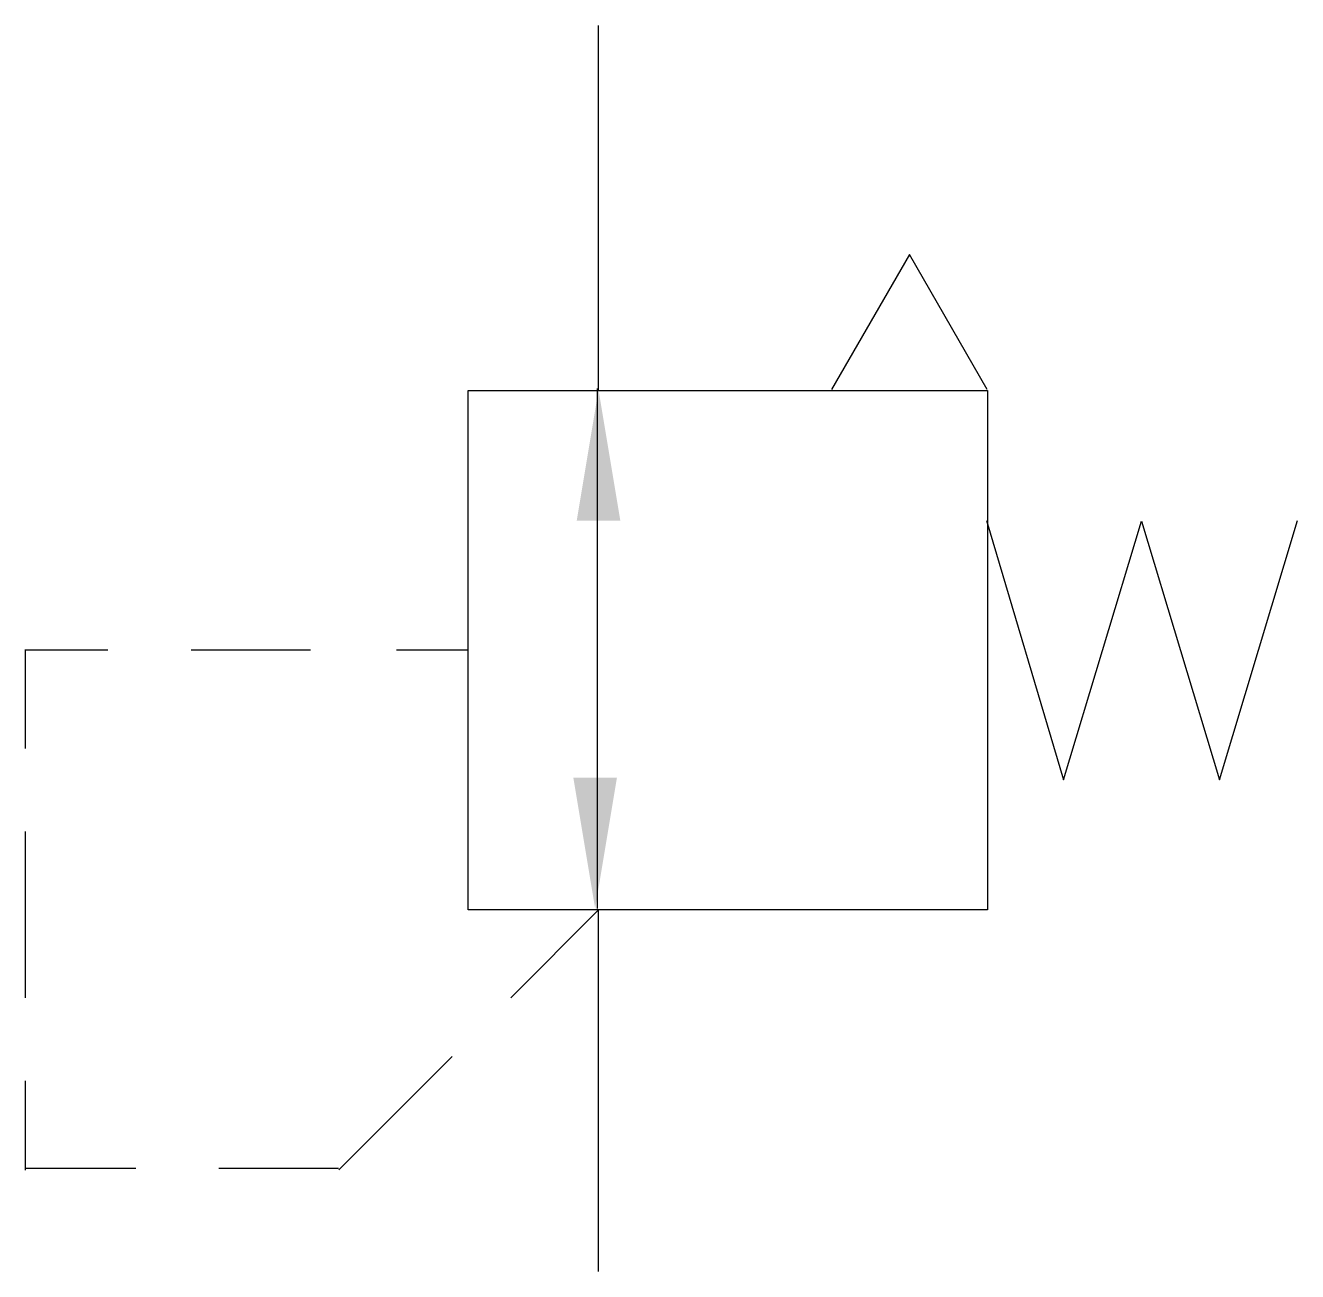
# Model space of a CAD drawing. Extents: x 134.4 to 158.9, y 15.1 to 39.1.
import ezdxf

# ---------------------------------------------------------------- set-up
doc = ezdxf.new("R2010")
doc.units = 0
doc.header["$LTSCALE"] = 5
doc.header["$MEASUREMENT"] = 0
doc.layers.add('11', color=1, linetype='CONTINUOUS')
doc.layers.add('12', color=2, linetype='CONTINUOUS')

# ---------------------------------------------------------------- blocks, each defined once
blk = doc.blocks.new('5236', base_point=(344.924, 42.985))
at = {"layer": '11'}
for p, q in [((342.018, 47.871), (343.501, 42.874)), ((343.501, 42.874), (345.003, 47.856)), ((345.003, 47.856), (346.506, 42.874)), ((346.506, 42.874), (348.008, 47.871))]:
    blk.add_line(p, q, dxfattribs=at)

msp = doc.modelspace()

# ---------------------------------------------------------------- linework, layer by layer
at = {"layer": '11'}
for p, q in [((145.418, 39.105), (145.418, 32.074)), ((151.411, 34.693), (149.911, 32.095)), ((152.911, 32.095), (151.411, 34.693)), ((145.399, 32.116), (145.399, 22.1)), ((142.915, 32.074), (152.915, 32.074)), ((142.915, 22.074), (142.915, 32.074)), ((152.915, 32.074), (152.915, 22.074)), ((152.915, 22.074), (142.915, 22.074)), ((145.418, 22.074), (145.418, 15.11))]:
    msp.add_line(p, q, dxfattribs=at)
at = {"layer": '12'}
for p, q in [((134.388, 25.182), (134.388, 27.089)), ((135.978, 27.076), (134.388, 27.076)), ((139.881, 27.076), (137.578, 27.076)), ((142.915, 27.076), (141.532, 27.076)), ((134.388, 20.382), (134.388, 23.582)), ((145.434, 22.079), (143.739, 20.384)), ((142.608, 19.253), (140.425, 17.07)), ((134.388, 17.062), (134.388, 18.782)), ((136.512, 17.097), (134.388, 17.097)), ((140.415, 17.097), (138.112, 17.097))]:
    msp.add_line(p, q, dxfattribs=at)
for points in [[(145.005, 29.57), (145.845, 29.57), (145.425, 32.09)], [(144.94, 24.62), (145.78, 24.62), (145.36, 22.1)]]:
    msp.add_solid(points, dxfattribs=at)

# ---------------------------------------------------------------- block references
at = {"layer": '11'}
msp.add_blockref('5236', (155.804, 24.687), dxfattribs=at)

doc.saveas('drawing.dxf')
